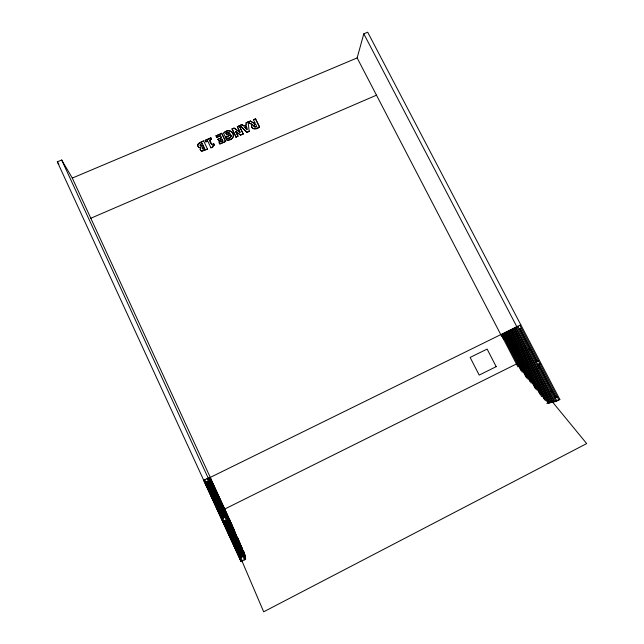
<?xml version="1.0" encoding="UTF-8"?>
<svg xmlns="http://www.w3.org/2000/svg" width="644" height="644" viewBox="0 0 644 644"><rect width="100%" height="100%" fill="white"/><g stroke="black" fill="none" stroke-linecap="round" stroke-linejoin="round"><path stroke-width="0.97" d="M242.297 124.509C245.573 128.462 241.371 122.102 240.132 125.644L246.918 132.431L249.22 131.247L246.918 132.431M246.427 129.082L244.809 127.174L246.523 126.441L246.966 129.645M245.992 122.948L250.387 121.072L245.992 122.948L246.274 125L244.511 125.749M246.274 125L243.633 125.918M246.861 128.897L246.523 126.441M242.265 560.715L204.776 479.595M231.019 136.351L231.019 135.602M248.101 122.247L249.22 131.44M233.353 136.287L233.192 134.33M208.27 477.912L245.622 559.008L241.138 561.665L203.657 480.142L210.282 477.405L520.787 324.793M252.319 124.558L247.819 122.167L252.319 124.558L251.611 125.958M253.478 119.76L255.563 118.874L253.478 119.76L254.919 122.883L254.163 123.205L251.144 121.668M240.759 554.903L240.679 557.656L242.925 556.513M254.163 123.205L250.387 121.072M254.919 122.883L254.171 123.004M255.636 124.115L253.897 125.387L253.945 126.457L254.895 127.093L256.698 126.466L254.895 126.884L253.953 126.256L253.905 125.178L255.636 124.115L256.698 126.466M252.319 124.356C249.091 129.372 257.383 130.41 259.524 126.844L255.563 118.874M202.256 148.184C202.506 145.262 206.466 148.498 203.705 149.086M231.011 136.158L229.932 138.009M233.345 136.093C233.08 139.08 229.642 140.424 227.002 140.263C223.726 136.238 230.319 139.909 230.898 136.649M200.131 145.053C205.605 141.503 198.086 143.934 200.695 146.156C207.593 144.256 200.767 147.073 200.228 145.439M503.841 339.114L500.984 334.977L357.138 57.912L363.804 33.818L367.684 32.2L559.853 399.449L555.885 401.47L363.804 33.818M200.203 148.836C202.015 146.639 198.32 148.297 197.998 146.341M223.895 515.329L222.615 518.38L224.853 517.261M207.666 140.939L210.942 147.822L212.81 147.025L212.955 145.681L214.259 144.876L213.615 143.556C211.321 146.808 207.569 139.112 211.538 139.297L210.854 137.888L205.227 140.279L205.935 141.889L207.666 140.939L205.935 141.889M212.713 146.405L214.259 144.876M233.128 136.93L231.389 138.967L228.628 139.998L226.994 140.062L226.068 138.178M202.305 147.943L203.874 146.76M200.711 147.597L200.212 149.432M223.532 133.252C225.972 129.186 233.321 129.999 233.369 135.425M224.772 132.221C227.187 130.072 231.55 130.297 232.83 133.598M555.233 397.815L557.213 396.801L555.281 397.251M510.338 330.114L548.366 403.088L549.332 402.597M550.499 402.347L549.525 402.838L511.344 329.591M550.894 402.259L549.92 402.758L511.674 329.414M553.655 401.663L552.673 402.162L514.065 328.174L515.039 327.691M554.057 401.574L553.075 402.073L514.403 327.997M245.622 559.008L244.511 559.95L207.006 478.5M519.619 329.261L521.415 328.351L519.434 329.326M226.004 133.05L226.785 134.829L226.004 133.05L227.767 132.479L229.401 132.849L231.027 135.803M226.012 133.252L228.902 132.809L230.914 135.2M536.42 361.823L538.4 360.833L535.687 361.823M224.176 521.777L226.422 520.658M538.046 364.931L540.026 363.941L538.207 364.584M224.241 509.299L517.164 363.619M208.551 481.849L206.322 482.944L208.592 482.09M513.671 328.408L512.696 328.883L551.095 402.5M504.437 333.206L503.495 333.673L526.14 377.239M505.717 332.546L504.767 333.004L530.004 381.538M507.013 331.869L506.055 332.336L535.116 388.195M503.173 333.866L502.231 334.325L521.077 370.606M90.82 218.244L376.482 95.183M226.777 134.628L228.419 133.928L229.167 135.634L225.464 137.204L223.516 133.058M244.809 127.375L246.523 126.643M218.002 139.362L221.319 137.744L218.002 139.362L218.751 140.899L222.067 139.281L218.751 140.899M226.084 138.38L229.433 138.275M219.137 142.235C229.159 139.515 215.957 141.004 219.902 143.966L225.642 141.519L221.689 133.276L215.973 135.916L220.884 133.823M212.697 146.212L212.786 146.832L210.942 147.822M225.625 141.326L219.902 143.966M237.95 136.061L236.018 137.083L237.95 136.061L235.688 131.465L240.647 135.103L243.239 134L239.294 125.789L237.362 126.82L239.721 131.601M240.647 134.91L243.239 133.799M259.524 126.844C257.407 128.011 252.464 130.579 251.611 126.554M200.373 149.835L200.662 150.293A1.811 1.707 3.6 0 0 202.031 150.978L207.553 149.046L202.055 151.163A1.811 1.707 3.6 0 1 200.695 150.487L200.179 149.247M207.577 149.231L203.625 140.964L199.423 142.799L198.006 144.151A2.512 2.367 3.6 0 0 197.78 145.753L199.133 147.645L200.695 147.557M236.018 137.083L232.073 128.864L234.11 127.995L240.107 132.398M205.251 140.481L210.854 137.888M232.073 129.066L234.118 128.196L239.359 131.875M237.362 126.82L239.294 125.789M240.132 125.644L242.305 124.719M209.767 140.255L211.538 139.297M220.32 135.715C211.272 141.044 221.834 132.229 221.327 137.945M241.138 561.665L57.324 161.829L61.687 160.01L72.297 178.074L357.138 57.912M558.63 399.715L559.853 399.449M556.915 400.375L558.863 399.948L519.805 325.276M202.361 148.498L203.134 149.014L204.728 148.659M546.828 403.426L547.98 403.176L510 330.283M548.366 403.088L554.275 401.816L515.442 327.458M235.688 131.465L240.647 135.103M240.123 125.435L246.918 132.229M244.809 127.174L246.974 129.444M552.488 401.977L586.676 443.579L263.678 611.8L241.983 561.021M57.324 161.829L58.878 164.397M520.135 328.48L537.265 361.252M538.658 363.908L556.247 397.565M519.78 328.665L536.887 361.389M538.279 364.045L555.844 397.654M517.824 326.242L556.883 400.962L554.677 401.727L515.788 327.273M528.998 348.847L529.923 350.634M537.853 365.792L539.245 368.465M550.894 390.763L551.827 392.55M513.035 328.706L551.489 402.42M509.002 330.807L545.444 400.769M508.671 330.976L544.14 399.087M507.689 331.491L541.588 396.615M507.359 331.66L539.825 394.031M506.385 332.167L536.404 389.87M505.089 332.843L531.276 383.196M503.809 333.503L527.412 378.905M502.545 334.164L522.332 372.256M501.29 334.816L517.985 366.959M255.555 119.076L259.516 127.045M239.294 125.999L243.239 134M237.354 126.618L240.107 132.197M235.696 131.666L237.958 136.254M232.073 128.864L236.018 136.882M225.642 141.519L221.689 133.276M222.067 139.281L222.768 140.883M217.986 139.168L218.735 140.698M215.957 135.715L216.722 137.454M210.87 138.09L211.554 139.49M214.275 145.069L213.615 143.556M209.743 140.062L211.82 144.32M205.227 140.279L205.911 141.688M202.216 143.346L203.222 145.568M72.297 178.074L210.282 477.405L211.723 482.082M228.652 517.655L210.113 477.446L230.077 520.859M229.546 519.281L230.383 521.109M230.753 522.22L232.017 524.965M230.914 522.67L234.247 529.899M209.904 477.502L235.454 532.95M237.564 537.402L238.811 540.219M209.727 477.542L236.678 536.025M237.531 537.764L240.47 544.252M209.598 477.574L242.611 549.211M243.44 551.023L244.277 552.834M209.55 477.59L242.603 549.316M243.44 551.135L244.277 552.946M209.372 477.631L245.549 556.134M209.195 477.679L245.557 556.601M209.059 477.711L245.565 556.955M209.01 477.727L245.589 557.905M208.833 477.776L245.581 557.543M208.648 477.816L245.606 558.396M208.455 477.864L245.614 558.879M61.687 160.01L245.63 559.378M211.321 486.566L212.166 488.385M229.795 526.679L231.059 529.416M238.191 544.913L239.455 547.65M241.548 552.206L242.394 554.033M209.855 483.845L212.359 489.287M213.236 491.066L216.118 497.442M218.236 501.934L224.466 515.57M226.986 520.94L231.558 530.978M232.412 532.709L234.899 538.231M235.744 539.946L238.65 546.394M239.488 548.205L242.41 554.548M208.415 481.197L224.78 516.738M226.479 520.312L242.828 555.933M208.358 481.688L211.707 488.973M212.552 490.8L224.289 516.303M227.646 523.596L228.483 525.415M224.015 516.053L208.205 481.704L223.991 516.11M226.511 521.471L228.177 525.085M226.487 521.543L228.99 526.969M231.075 531.493L232.323 534.214M207.98 481.784L223.895 516.359M226.004 520.835L230.174 530.004M231.027 531.743L233.522 537.281M223.814 516.544L207.843 481.833L223.589 516.174M225.915 521.109L233.482 537.555M235.583 542.119L238.111 547.601M225.666 520.69L236.074 543.286M236.903 545.098L238.151 547.811M207.593 481.889L223.484 516.424M225.601 520.891L239.375 550.95M207.408 481.954L223.798 517.583M225.086 520.255L239.777 552.302M207.199 481.994L223.492 517.406M225.191 520.964L241.041 555.539M207.006 482.066L223.388 517.663M225.094 521.246L241.025 555.997M206.804 482.098L223.082 517.486M224.772 521.044L241.033 556.505M206.603 482.171L222.969 517.752M224.676 521.326L241.017 556.98M206.394 482.211L223.082 518.492M224.353 521.141L241.017 557.495M206.241 482.267L223.001 518.694L206.611 483.193M224.257 521.431L240.59 556.947M224.225 521.495L240.59 557.068M231.099 538.376L232.355 541.113M204.035 480.03L209.042 490.921M211.127 495.453L213.631 500.903M214.5 502.666L217.382 509.066M218.219 510.877L220.723 516.327M221.584 518.074L224.474 524.49M225.311 526.301L227.807 531.743M228.644 533.562L231.566 539.914M232.395 541.725L234.899 547.167M235.736 548.986L238.658 555.337M239.488 557.149L241.154 561.157L203.874 480.078M217.197 499.857L218.92 505.468M202.232 147.991L202.659 148.853M203.625 140.964L199.447 142.992L198.038 144.345A2.512 2.367 3.6 0 0 197.813 145.947M225.464 137.204L229.167 135.634M245.533 555.675L245.557 556.48M496.186 366.661L479.176 375.09L470.128 357.428L487.122 349.08L496.186 366.661"/></g></svg>
